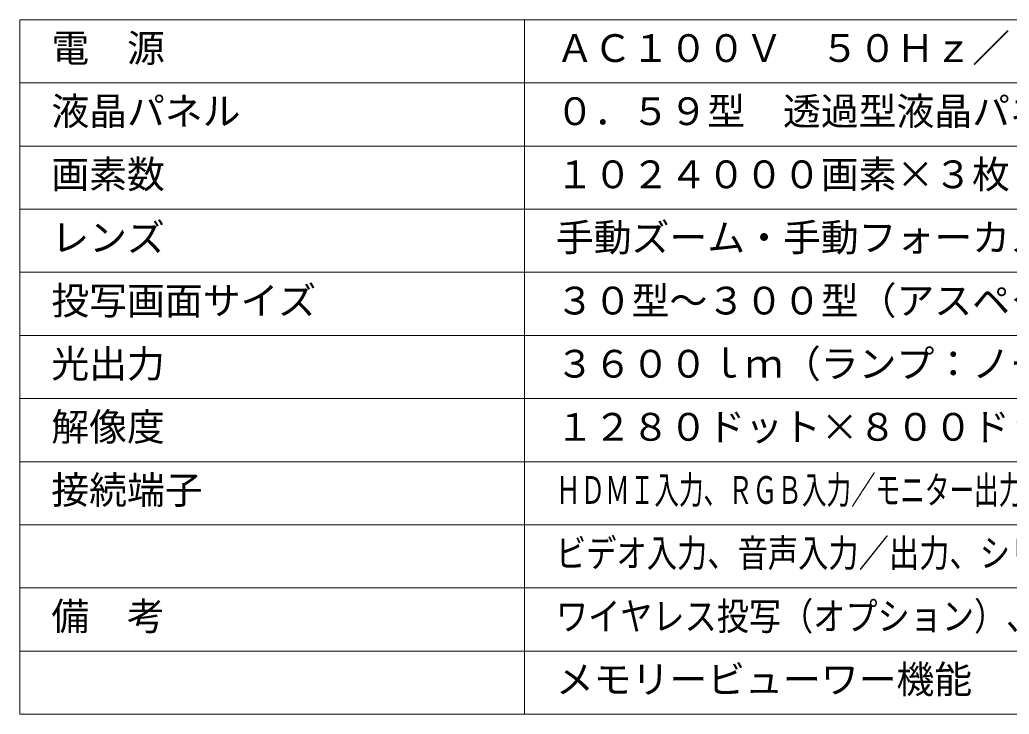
# Model space of a CAD drawing. Units: millimetres, scale not verified. Extents: x -62 to 63, y -56 to 57.
# Drawn here: x -62.5 to 15.9, y -56.5 to -1.5 of the extents above; entities that cross this region are included whole.
import ezdxf
from ezdxf.enums import TextEntityAlignment as Align

# ---------------------------------------------------------------- set-up
doc = ezdxf.new("R2010")
doc.units = ezdxf.units.MM
doc.header["$LTSCALE"] = 0.125
doc.layers.add('0-1_MOJI1', color=7, linetype='Continuous')
doc.layers.add('0-2_WAKU', color=1, linetype='Continuous', lineweight=18)
doc.styles.add('ＭＳ ゴシック', font='')
doc.styles.get('ＭＳ ゴシック').set_extended_font_data('MS Gothic')

msp = doc.modelspace()

# ---------------------------------------------------------------- linework, layer by layer
at = {"layer": '0-2_WAKU', "color": 4}
for p, q in [((-62.4907, -1.4996), (62.5093, -1.4996)), ((-62.4907, -1.4996), (-62.4907, -56.4996)), ((-22.4907, -56.4996), (-22.4907, -1.4996)), ((-62.4907, -56.4996), (62.5093, -56.4996))]:
    msp.add_line(p, q, dxfattribs=at)
at = {"layer": '0-2_WAKU'}
for p, q in [((-62.4907, -6.4996), (62.5093, -6.4996)), ((-62.4907, -11.4996), (62.5093, -11.4996)), ((-62.4907, -16.4996), (62.5093, -16.4996)), ((-62.4907, -21.4996), (62.5093, -21.4996)), ((62.5093, -26.4996), (-62.4907, -26.4996)), ((-62.4907, -31.4996), (62.5093, -31.4996)), ((-62.4907, -36.4996), (62.5093, -36.4996)), ((-62.4907, -41.4996), (62.5093, -41.4996)), ((-62.4907, -46.4996), (62.5093, -46.4996)), ((-62.4907, -51.4996), (62.5093, -51.4996))]:
    msp.add_line(p, q, dxfattribs=at)

# ---------------------------------------------------------------- texts
at = {"layer": '0-1_MOJI1', "style": 'ＭＳ ゴシック'}
for s, p in [('電\u3000源', (-59.9907, -5.4996)), ('ＡＣ１００Ｖ\u3000５０Ｈｚ／６０Ｈｚ', (-19.9907, -5.4996)), ('液晶パネル', (-59.9907, -10.4996)), ('０．５９型\u3000透過型液晶パネル３枚\u3000３原色方式', (-19.9907, -10.4996)), ('画素数', (-59.9907, -15.4996)), ('１０２４０００画素×３枚', (-19.9907, -15.4996)), ('レンズ', (-59.9907, -20.4996)), ('手動ズーム・手動フォーカスレンズ', (-19.9907, -20.4996)), ('投写画面サイズ', (-59.9907, -25.4996)), ('３０型～３００型（アスペクト比\u3000１６：１０時）', (-19.9907, -25.4996)), ('光出力', (-59.9907, -30.4996)), ('３６００ｌｍ（ランプ：ノーマルモード時）', (-19.9907, -30.4996)), ('解像度', (-59.9907, -35.4996)), ('１２８０ドット×８００ドット', (-19.9907, -35.4996)), ('接続端子', (-59.9907, -40.4996)), ('備\u3000考', (-59.9907, -50.4996)), ('メモリービューワー機能', (-19.9907, -55.4996))]:
    msp.add_text(s, height=2.199, dxfattribs=at).set_placement(p, align=Align.BOTTOM_LEFT)
for s, width, p in [('ＨＤＭＩ入力、ＲＧＢ入力／モニター出力（高密度Ｄ－Ｓｕｂ１５Ｐ・メス）、', 0.65, (-19.9907, -40.4996)), ('ビデオ入力、音声入力／出力、シリアル入力、ＬＡＮ、ＵＳＢ', 0.8, (-19.9907, -45.4996)), ('ワイヤレス投写（オプション）、ＵＳＢディスプレイ機能、', 0.85, (-19.9907, -50.4996))]:
    msp.add_text(s, height=2.199, dxfattribs=dict(at, width=width)).set_placement(p, align=Align.BOTTOM_LEFT)

doc.saveas('drawing.dxf')
